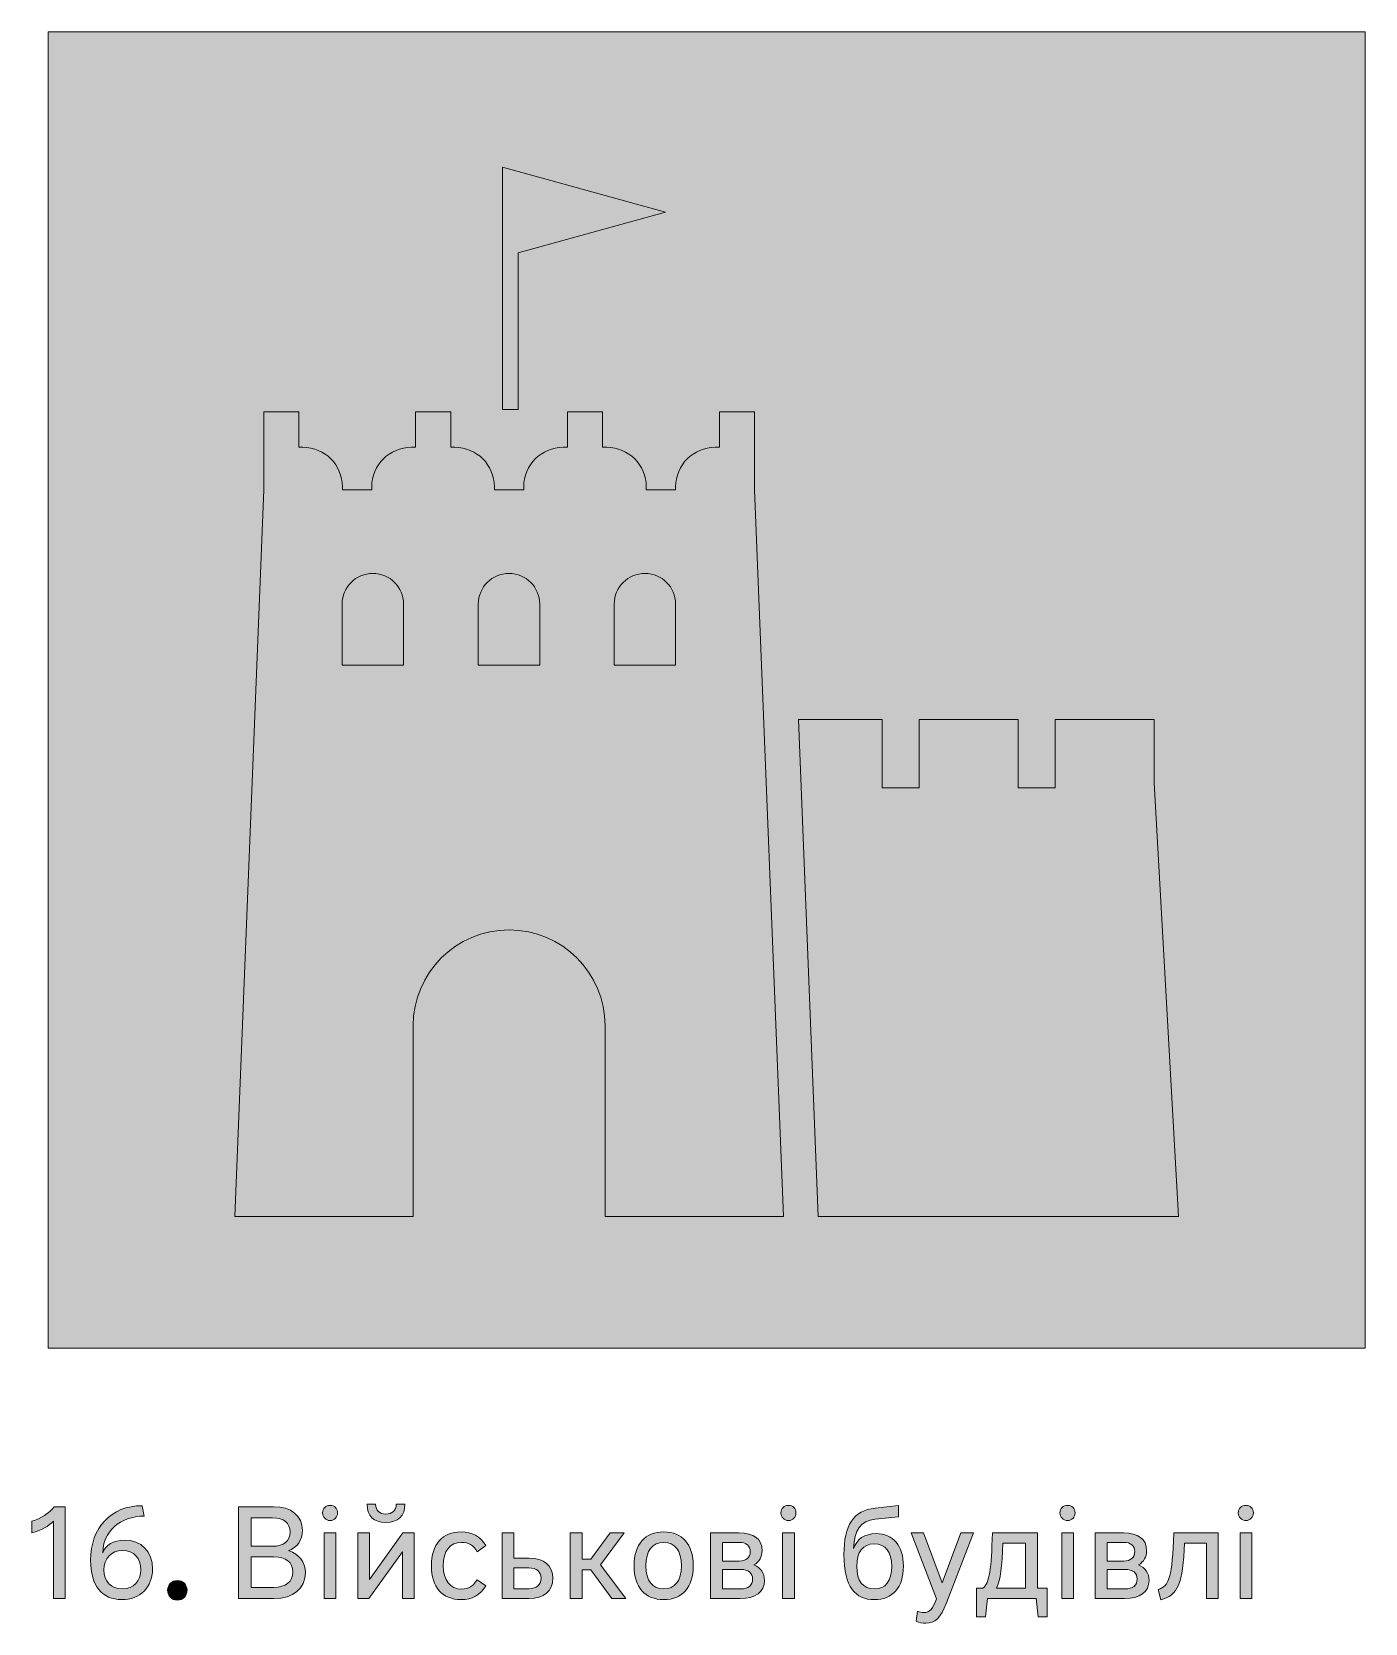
# Model space of a CAD drawing. Header units: millimetres. Extents: x -1334 to 1514, y -1037 to 10.
# Drawn here: x 572.5 to 673.7, y -110.9 to 10 of the extents above; entities that cross this region are included whole.
import ezdxf

# ---------------------------------------------------------------- set-up
doc = ezdxf.new("R2010")
doc.units = ezdxf.units.MM
doc.header["$MEASUREMENT"] = 0
doc.layers.add('bg', color=7, linetype='Continuous', lineweight=0)
doc.layers.add('icons', color=7, linetype='Continuous', lineweight=0)

# ---------------------------------------------------------------- blocks, each defined once
blk = doc.blocks.new('Block_67')
at = {"layer": 'icons', "true_color": 0x231f20, "transparency": 33554687}
h = blk.add_hatch(color=250, dxfattribs=at)
h.dxf.hatch_style = 2
edge = h.paths.add_edge_path()
edge.add_spline(control_points=[(574.99, -109.01), (574.99, -109.01), (574.09, -109.01), (574.09, -109.01), (574.09, -109.01), (574.09, -103.13), (574.09, -103.13), (573.8, -103.49), (573.11, -103.85), (572.46, -104.01), (572.46, -104.01), (572.46, -103.14), (572.46, -103.14), (573.13, -102.95), (573.78, -102.53), (574.16, -102.03), (574.16, -102.03), (574.99, -102.03), (574.99, -102.03), (574.99, -102.03), (574.99, -109.01), (574.99, -109.01)], knot_values=[0, 0, 0, 0, 1, 1, 1, 2, 2, 2, 3, 3, 3, 4, 4, 4, 5, 5, 5, 6, 6, 6, 7, 7, 7, 7], degree=3, periodic=0)
h = blk.add_hatch(color=250, dxfattribs=at)
h.dxf.hatch_style = 2
edge = h.paths.add_edge_path()
edge.add_spline(control_points=[(579.33, -108.28), (580.2, -108.28), (580.73, -107.69), (580.73, -106.82), (580.73, -105.95), (580.21, -105.36), (579.35, -105.36), (578.46, -105.36), (577.93, -105.98), (577.93, -106.84), (577.93, -107.7), (578.46, -108.28), (579.33, -108.28)], knot_values=[0, 0, 0, 0, 1, 1, 1, 2, 2, 2, 3, 3, 3, 4, 4, 4, 4], degree=3, periodic=0)
edge = h.paths.add_edge_path()
edge.add_spline(control_points=[(579.28, -109.09), (577.78, -109.09), (576.92, -108.03), (576.92, -106.11), (576.92, -103.61), (578.46, -101.96), (580.84, -101.96), (580.84, -101.96), (580.99, -102.75), (580.99, -102.75), (579.13, -102.75), (577.87, -103.95), (577.84, -105.53), (578.04, -104.96), (578.66, -104.57), (579.49, -104.57), (580.77, -104.57), (581.62, -105.44), (581.62, -106.77), (581.62, -108.17), (580.68, -109.09), (579.28, -109.09)], knot_values=[0, 0, 0, 0, 1, 1, 1, 2, 2, 2, 3, 3, 3, 4, 4, 4, 5, 5, 5, 6, 6, 6, 7, 7, 7, 7], degree=3, periodic=0)
h = blk.add_hatch(color=250, dxfattribs=at)
h.dxf.hatch_style = 2
edge = h.paths.add_edge_path()
edge.add_spline(control_points=[(590.84, -105.84), (590.84, -105.84), (589.11, -105.84), (589.11, -105.84), (589.11, -105.84), (589.11, -108.16), (589.11, -108.16), (589.11, -108.16), (590.84, -108.16), (590.84, -108.16), (591.75, -108.16), (592.28, -107.73), (592.28, -106.99), (592.28, -106.26), (591.75, -105.84), (590.84, -105.84)], knot_values=[0, 0, 0, 0, 1, 1, 1, 2, 2, 2, 3, 3, 3, 4, 4, 4, 5, 5, 5, 5], degree=3, periodic=0)
edge = h.paths.add_edge_path()
edge.add_spline(control_points=[(590.74, -102.88), (590.74, -102.88), (589.11, -102.88), (589.11, -102.88), (589.11, -102.88), (589.11, -105.04), (589.11, -105.04), (589.11, -105.04), (590.74, -105.04), (590.74, -105.04), (591.58, -105.04), (592.07, -104.64), (592.07, -103.96), (592.07, -103.27), (591.58, -102.88), (590.74, -102.88)], knot_values=[0, 0, 0, 0, 1, 1, 1, 2, 2, 2, 3, 3, 3, 4, 4, 4, 5, 5, 5, 5], degree=3, periodic=0)
edge = h.paths.add_edge_path()
edge.add_spline(control_points=[(588.16, -109.01), (588.16, -109.01), (588.16, -102.03), (588.16, -102.03), (588.16, -102.03), (590.81, -102.03), (590.81, -102.03), (592.16, -102.03), (593, -102.72), (593, -103.83), (593, -104.57), (592.6, -105.15), (591.95, -105.37), (592.76, -105.64), (593.23, -106.23), (593.23, -107.04), (593.23, -108.25), (592.31, -109.01), (590.84, -109.01), (590.84, -109.01), (588.16, -109.01), (588.16, -109.01)], knot_values=[0, 0, 0, 0, 1, 1, 1, 2, 2, 2, 3, 3, 3, 4, 4, 4, 5, 5, 5, 6, 6, 6, 7, 7, 7, 7], degree=3, periodic=0)
h = blk.add_hatch(color=250, dxfattribs=at)
h.dxf.hatch_style = 2
edge = h.paths.add_edge_path()
edge.add_spline(control_points=[(595.55, -109.01), (595.55, -109.01), (594.66, -109.01), (594.66, -109.01), (594.66, -109.01), (594.66, -104.02), (594.66, -104.02), (594.66, -104.02), (595.55, -104.02), (595.55, -104.02), (595.55, -104.02), (595.55, -109.01), (595.55, -109.01)], knot_values=[0, 0, 0, 0, 1, 1, 1, 2, 2, 2, 3, 3, 3, 4, 4, 4, 4], degree=3, periodic=0)
edge = h.paths.add_edge_path()
edge.add_spline(control_points=[(595.11, -101.93), (595.43, -101.93), (595.67, -102.17), (595.67, -102.5), (595.67, -102.83), (595.43, -103.08), (595.11, -103.08), (594.78, -103.08), (594.53, -102.83), (594.53, -102.5), (594.53, -102.17), (594.78, -101.93), (595.11, -101.93)], knot_values=[0, 0, 0, 0, 1, 1, 1, 2, 2, 2, 3, 3, 3, 4, 4, 4, 4], degree=3, periodic=0)
h = blk.add_hatch(color=250, dxfattribs=at)
h.dxf.hatch_style = 2
edge = h.paths.add_edge_path()
edge.add_spline(control_points=[(597.91, -101.85), (597.91, -101.85), (598.56, -101.85), (598.56, -101.85), (598.57, -102.33), (598.85, -102.59), (599.34, -102.59), (599.84, -102.59), (600.11, -102.33), (600.13, -101.85), (600.13, -101.85), (600.79, -101.85), (600.79, -101.85), (600.79, -102.72), (600.26, -103.23), (599.34, -103.23), (598.42, -103.23), (597.91, -102.72), (597.91, -101.85)], knot_values=[0, 0, 0, 0, 1, 1, 1, 2, 2, 2, 3, 3, 3, 4, 4, 4, 5, 5, 5, 6, 6, 6, 6], degree=3, periodic=0)
edge = h.paths.add_edge_path()
edge.add_spline(control_points=[(600.64, -104.02), (600.64, -104.02), (601.48, -104.02), (601.48, -104.02), (601.48, -104.02), (601.48, -109.01), (601.48, -109.01), (601.48, -109.01), (600.59, -109.01), (600.59, -109.01), (600.59, -109.01), (600.59, -105.46), (600.59, -105.46), (600.59, -105.46), (598.05, -109.01), (598.05, -109.01), (598.05, -109.01), (597.2, -109.01), (597.2, -109.01), (597.2, -109.01), (597.2, -104.02), (597.2, -104.02), (597.2, -104.02), (598.1, -104.02), (598.1, -104.02), (598.1, -104.02), (598.1, -107.56), (598.1, -107.56), (598.1, -107.56), (600.64, -104.02), (600.64, -104.02)], knot_values=[0, 0, 0, 0, 1, 1, 1, 2, 2, 2, 3, 3, 3, 4, 4, 4, 5, 5, 5, 6, 6, 6, 7, 7, 7, 8, 8, 8, 9, 9, 9, 10, 10, 10, 10], degree=3, periodic=0)
h = blk.add_hatch(color=250, dxfattribs=at)
h.dxf.hatch_style = 2
edge = h.paths.add_edge_path()
edge.add_spline(control_points=[(630.36, -109.01), (630.36, -109.01), (629.47, -109.01), (629.47, -109.01), (629.47, -109.01), (629.47, -104.02), (629.47, -104.02), (629.47, -104.02), (630.36, -104.02), (630.36, -104.02), (630.36, -104.02), (630.36, -109.01), (630.36, -109.01)], knot_values=[0, 0, 0, 0, 1, 1, 1, 2, 2, 2, 3, 3, 3, 4, 4, 4, 4], degree=3, periodic=0)
edge = h.paths.add_edge_path()
edge.add_spline(control_points=[(629.91, -101.93), (630.24, -101.93), (630.48, -102.17), (630.48, -102.5), (630.48, -102.83), (630.24, -103.08), (629.91, -103.08), (629.58, -103.08), (629.34, -102.83), (629.34, -102.5), (629.34, -102.17), (629.58, -101.93), (629.91, -101.93)], knot_values=[0, 0, 0, 0, 1, 1, 1, 2, 2, 2, 3, 3, 3, 4, 4, 4, 4], degree=3, periodic=0)
h = blk.add_hatch(color=250, dxfattribs=at)
h.dxf.hatch_style = 2
edge = h.paths.add_edge_path()
edge.add_spline(control_points=[(636.42, -108.28), (637.28, -108.28), (637.75, -107.68), (637.75, -106.57), (637.75, -105.46), (637.28, -104.86), (636.42, -104.86), (635.56, -104.86), (635.1, -105.46), (635.1, -106.57), (635.1, -107.67), (635.56, -108.28), (636.42, -108.28)], knot_values=[0, 0, 0, 0, 1, 1, 1, 2, 2, 2, 3, 3, 3, 4, 4, 4, 4], degree=3, periodic=0)
edge = h.paths.add_edge_path()
edge.add_spline(control_points=[(638.27, -102.81), (638.27, -102.81), (636.5, -102.99), (636.5, -102.99), (635.39, -103.11), (634.91, -103.79), (634.86, -105.22), (635.07, -104.51), (635.7, -104.08), (636.56, -104.08), (637.87, -104.08), (638.64, -104.98), (638.64, -106.56), (638.64, -108.17), (637.84, -109.09), (636.42, -109.09), (635.01, -109.09), (634.12, -108.15), (634.12, -105.67), (634.12, -103.42), (634.86, -102.31), (636.49, -102.14), (636.49, -102.14), (638.27, -101.95), (638.27, -101.95), (638.27, -101.95), (638.27, -102.81), (638.27, -102.81)], knot_values=[0, 0, 0, 0, 1, 1, 1, 2, 2, 2, 3, 3, 3, 4, 4, 4, 5, 5, 5, 6, 6, 6, 7, 7, 7, 8, 8, 8, 9, 9, 9, 9], degree=3, periodic=0)
h = blk.add_hatch(color=250, dxfattribs=at)
h.dxf.hatch_style = 2
edge = h.paths.add_edge_path()
edge.add_spline(control_points=[(651.56, -109.01), (651.56, -109.01), (650.66, -109.01), (650.66, -109.01), (650.66, -109.01), (650.66, -104.02), (650.66, -104.02), (650.66, -104.02), (651.56, -104.02), (651.56, -104.02), (651.56, -104.02), (651.56, -109.01), (651.56, -109.01)], knot_values=[0, 0, 0, 0, 1, 1, 1, 2, 2, 2, 3, 3, 3, 4, 4, 4, 4], degree=3, periodic=0)
edge = h.paths.add_edge_path()
edge.add_spline(control_points=[(651.11, -101.93), (651.44, -101.93), (651.68, -102.17), (651.68, -102.5), (651.68, -102.83), (651.44, -103.08), (651.11, -103.08), (650.78, -103.08), (650.53, -102.83), (650.53, -102.5), (650.53, -102.17), (650.78, -101.93), (651.11, -101.93)], knot_values=[0, 0, 0, 0, 1, 1, 1, 2, 2, 2, 3, 3, 3, 4, 4, 4, 4], degree=3, periodic=0)
h = blk.add_hatch(color=250, dxfattribs=at)
h.dxf.hatch_style = 2
edge = h.paths.add_edge_path()
edge.add_spline(control_points=[(665.1, -109.01), (665.1, -109.01), (664.2, -109.01), (664.2, -109.01), (664.2, -109.01), (664.2, -104.02), (664.2, -104.02), (664.2, -104.02), (665.1, -104.02), (665.1, -104.02), (665.1, -104.02), (665.1, -109.01), (665.1, -109.01)], knot_values=[0, 0, 0, 0, 1, 1, 1, 2, 2, 2, 3, 3, 3, 4, 4, 4, 4], degree=3, periodic=0)
edge = h.paths.add_edge_path()
edge.add_spline(control_points=[(664.65, -101.93), (664.98, -101.93), (665.22, -102.17), (665.22, -102.5), (665.22, -102.83), (664.98, -103.08), (664.65, -103.08), (664.32, -103.08), (664.07, -102.83), (664.07, -102.5), (664.07, -102.17), (664.32, -101.93), (664.65, -101.93)], knot_values=[0, 0, 0, 0, 1, 1, 1, 2, 2, 2, 3, 3, 3, 4, 4, 4, 4], degree=3, periodic=0)
h = blk.add_hatch(color=250, dxfattribs=at)
h.dxf.hatch_style = 2
edge = h.paths.add_edge_path()
edge.add_spline(control_points=[(603.7, -106.52), (603.7, -107.64), (604.21, -108.29), (605.09, -108.29), (605.61, -108.29), (605.98, -108.06), (606.27, -107.58), (606.27, -107.58), (606.93, -108.05), (606.93, -108.05), (606.5, -108.75), (605.9, -109.09), (605.05, -109.09), (603.62, -109.09), (602.8, -108.14), (602.8, -106.52), (602.8, -104.88), (603.63, -103.95), (605.05, -103.95), (605.89, -103.95), (606.5, -104.27), (606.93, -104.97), (606.93, -104.97), (606.27, -105.45), (606.27, -105.45), (605.99, -104.97), (605.61, -104.74), (605.09, -104.74), (604.2, -104.74), (603.7, -105.39), (603.7, -106.52)], knot_values=[0, 0, 0, 0, 1, 1, 1, 2, 2, 2, 3, 3, 3, 4, 4, 4, 5, 5, 5, 6, 6, 6, 7, 7, 7, 8, 8, 8, 9, 9, 9, 10, 10, 10, 10], degree=3, periodic=0)
h = blk.add_hatch(color=250, dxfattribs=at)
h.dxf.hatch_style = 2
edge = h.paths.add_edge_path()
edge.add_spline(control_points=[(620.44, -108.28), (621.3, -108.28), (621.78, -107.66), (621.78, -106.52), (621.78, -105.36), (621.3, -104.74), (620.44, -104.74), (619.57, -104.74), (619.09, -105.36), (619.09, -106.52), (619.09, -107.66), (619.57, -108.28), (620.44, -108.28)], knot_values=[0, 0, 0, 0, 1, 1, 1, 2, 2, 2, 3, 3, 3, 4, 4, 4, 4], degree=3, periodic=0)
edge = h.paths.add_edge_path()
edge.add_spline(control_points=[(620.44, -109.09), (619.01, -109.09), (618.19, -108.15), (618.19, -106.52), (618.19, -104.88), (619.01, -103.95), (620.44, -103.95), (621.86, -103.95), (622.68, -104.88), (622.68, -106.52), (622.68, -108.15), (621.86, -109.09), (620.44, -109.09)], knot_values=[0, 0, 0, 0, 1, 1, 1, 2, 2, 2, 3, 3, 3, 4, 4, 4, 4], degree=3, periodic=0)
h = blk.add_hatch(color=250, dxfattribs=at)
h.dxf.hatch_style = 2
edge = h.paths.add_edge_path()
edge.add_spline(control_points=[(610.19, -108.26), (610.79, -108.26), (611.12, -107.97), (611.12, -107.47), (611.12, -106.97), (610.79, -106.68), (610.19, -106.68), (610.19, -106.68), (609.06, -106.68), (609.06, -106.68), (609.06, -106.68), (609.06, -108.26), (609.06, -108.26), (609.06, -108.26), (610.19, -108.26), (610.19, -108.26)], knot_values=[0, 0, 0, 0, 1, 1, 1, 2, 2, 2, 3, 3, 3, 4, 4, 4, 5, 5, 5, 5], degree=3, periodic=0)
edge = h.paths.add_edge_path()
edge.add_spline(control_points=[(612.02, -107.47), (612.02, -108.45), (611.36, -109.01), (610.19, -109.01), (610.19, -109.01), (608.16, -109.01), (608.16, -109.01), (608.16, -109.01), (608.16, -104.02), (608.16, -104.02), (608.16, -104.02), (609.06, -104.02), (609.06, -104.02), (609.06, -104.02), (609.06, -105.94), (609.06, -105.94), (609.06, -105.94), (610.19, -105.94), (610.19, -105.94), (611.36, -105.94), (612.02, -106.5), (612.02, -107.47)], knot_values=[0, 0, 0, 0, 1, 1, 1, 2, 2, 2, 3, 3, 3, 4, 4, 4, 5, 5, 5, 6, 6, 6, 7, 7, 7, 7], degree=3, periodic=0)
h = blk.add_hatch(color=250, dxfattribs=at)
h.dxf.hatch_style = 2
edge = h.paths.add_edge_path()
edge.add_spline(control_points=[(614.24, -106.84), (614.24, -106.84), (614.24, -109.01), (614.24, -109.01), (614.24, -109.01), (613.34, -109.01), (613.34, -109.01), (613.34, -109.01), (613.34, -104.02), (613.34, -104.02), (613.34, -104.02), (614.24, -104.02), (614.24, -104.02), (614.24, -104.02), (614.24, -106.03), (614.24, -106.03), (614.24, -106.03), (614.91, -106.03), (614.91, -106.03), (614.91, -106.03), (616.37, -104.02), (616.37, -104.02), (616.37, -104.02), (617.43, -104.02), (617.43, -104.02), (617.43, -104.02), (615.64, -106.44), (615.64, -106.44), (615.64, -106.44), (617.57, -109.01), (617.57, -109.01), (617.57, -109.01), (616.51, -109.01), (616.51, -109.01), (616.51, -109.01), (614.91, -106.84), (614.91, -106.84), (614.91, -106.84), (614.24, -106.84), (614.24, -106.84)], knot_values=[0, 0, 0, 0, 1, 1, 1, 2, 2, 2, 3, 3, 3, 4, 4, 4, 5, 5, 5, 6, 6, 6, 7, 7, 7, 8, 8, 8, 9, 9, 9, 10, 10, 10, 11, 11, 11, 12, 12, 12, 13, 13, 13, 13], degree=3, periodic=0)
h = blk.add_hatch(color=250, dxfattribs=at)
h.dxf.hatch_style = 2
edge = h.paths.add_edge_path()
edge.add_spline(control_points=[(626.29, -108.28), (626.86, -108.28), (627.19, -108.01), (627.19, -107.53), (627.19, -107.07), (626.86, -106.8), (626.29, -106.8), (626.29, -106.8), (624.9, -106.8), (624.9, -106.8), (624.9, -106.8), (624.9, -108.28), (624.9, -108.28), (624.9, -108.28), (626.29, -108.28), (626.29, -108.28)], knot_values=[0, 0, 0, 0, 1, 1, 1, 2, 2, 2, 3, 3, 3, 4, 4, 4, 5, 5, 5, 5], degree=3, periodic=0)
edge = h.paths.add_edge_path()
edge.add_spline(control_points=[(626.18, -106.16), (626.7, -106.16), (627.01, -105.89), (627.01, -105.44), (627.01, -105.01), (626.7, -104.74), (626.18, -104.74), (626.18, -104.74), (624.9, -104.74), (624.9, -104.74), (624.9, -104.74), (624.9, -106.16), (624.9, -106.16), (624.9, -106.16), (626.18, -106.16), (626.18, -106.16)], knot_values=[0, 0, 0, 0, 1, 1, 1, 2, 2, 2, 3, 3, 3, 4, 4, 4, 5, 5, 5, 5], degree=3, periodic=0)
edge = h.paths.add_edge_path()
edge.add_spline(control_points=[(627.91, -105.35), (627.91, -105.85), (627.69, -106.23), (627.29, -106.45), (627.81, -106.67), (628.09, -107.07), (628.09, -107.63), (628.09, -108.51), (627.42, -109.01), (626.24, -109.01), (626.24, -109.01), (624, -109.01), (624, -109.01), (624, -109.01), (624, -104.02), (624, -104.02), (624, -104.02), (626.15, -104.02), (626.15, -104.02), (627.27, -104.02), (627.91, -104.51), (627.91, -105.35)], knot_values=[0, 0, 0, 0, 1, 1, 1, 2, 2, 2, 3, 3, 3, 4, 4, 4, 5, 5, 5, 6, 6, 6, 7, 7, 7, 7], degree=3, periodic=0)
h = blk.add_hatch(color=250, dxfattribs=at)
h.dxf.hatch_style = 2
edge = h.paths.add_edge_path()
edge.add_spline(control_points=[(640.35, -110.88), (640.1, -110.88), (639.83, -110.83), (639.61, -110.73), (639.61, -110.73), (639.72, -109.96), (639.72, -109.96), (639.87, -110.04), (640.03, -110.08), (640.2, -110.08), (640.63, -110.08), (640.88, -109.8), (641.16, -109.03), (641.16, -109.03), (639.22, -104.02), (639.22, -104.02), (639.22, -104.02), (640.17, -104.02), (640.17, -104.02), (640.17, -104.02), (641.59, -107.81), (641.59, -107.81), (641.59, -107.81), (643.01, -104.02), (643.01, -104.02), (643.01, -104.02), (643.96, -104.02), (643.96, -104.02), (643.96, -104.02), (641.91, -109.34), (641.91, -109.34), (641.46, -110.48), (641.06, -110.88), (640.35, -110.88)], knot_values=[0, 0, 0, 0, 1, 1, 1, 2, 2, 2, 3, 3, 3, 4, 4, 4, 5, 5, 5, 6, 6, 6, 7, 7, 7, 8, 8, 8, 9, 9, 9, 10, 10, 10, 11, 11, 11, 11], degree=3, periodic=0)
h = blk.add_hatch(color=250, dxfattribs=at)
h.dxf.hatch_style = 2
edge = h.paths.add_edge_path()
edge.add_spline(control_points=[(647.92, -108.23), (647.92, -108.23), (647.92, -104.79), (647.92, -104.79), (647.92, -104.79), (646.2, -104.79), (646.2, -104.79), (646.14, -106.56), (646.02, -107.6), (645.7, -108.23), (645.7, -108.23), (647.92, -108.23), (647.92, -108.23)], knot_values=[0, 0, 0, 0, 1, 1, 1, 2, 2, 2, 3, 3, 3, 4, 4, 4, 4], degree=3, periodic=0)
edge = h.paths.add_edge_path()
edge.add_spline(control_points=[(644.18, -110.4), (644.18, -110.4), (644.18, -108.23), (644.18, -108.23), (644.18, -108.23), (644.68, -108.23), (644.68, -108.23), (645.19, -107.81), (645.31, -106.78), (645.4, -104.02), (645.4, -104.02), (648.82, -104.02), (648.82, -104.02), (648.82, -104.02), (648.82, -108.23), (648.82, -108.23), (648.82, -108.23), (649.56, -108.23), (649.56, -108.23), (649.56, -108.23), (649.56, -110.4), (649.56, -110.4), (649.56, -110.4), (648.87, -110.4), (648.87, -110.4), (648.87, -110.4), (648.72, -109.01), (648.72, -109.01), (648.72, -109.01), (645.03, -109.01), (645.03, -109.01), (645.03, -109.01), (644.88, -110.4), (644.88, -110.4), (644.88, -110.4), (644.18, -110.4), (644.18, -110.4)], knot_values=[0, 0, 0, 0, 1, 1, 1, 2, 2, 2, 3, 3, 3, 4, 4, 4, 5, 5, 5, 6, 6, 6, 7, 7, 7, 8, 8, 8, 9, 9, 9, 10, 10, 10, 11, 11, 11, 12, 12, 12, 12], degree=3, periodic=0)
h = blk.add_hatch(color=250, dxfattribs=at)
h.dxf.hatch_style = 2
edge = h.paths.add_edge_path()
edge.add_spline(control_points=[(655.48, -108.28), (656.06, -108.28), (656.39, -108.01), (656.39, -107.53), (656.39, -107.07), (656.06, -106.8), (655.48, -106.8), (655.48, -106.8), (654.1, -106.8), (654.1, -106.8), (654.1, -106.8), (654.1, -108.28), (654.1, -108.28), (654.1, -108.28), (655.48, -108.28), (655.48, -108.28)], knot_values=[0, 0, 0, 0, 1, 1, 1, 2, 2, 2, 3, 3, 3, 4, 4, 4, 5, 5, 5, 5], degree=3, periodic=0)
edge = h.paths.add_edge_path()
edge.add_spline(control_points=[(655.37, -106.16), (655.9, -106.16), (656.21, -105.89), (656.21, -105.44), (656.21, -105.01), (655.9, -104.74), (655.37, -104.74), (655.37, -104.74), (654.1, -104.74), (654.1, -104.74), (654.1, -104.74), (654.1, -106.16), (654.1, -106.16), (654.1, -106.16), (655.37, -106.16), (655.37, -106.16)], knot_values=[0, 0, 0, 0, 1, 1, 1, 2, 2, 2, 3, 3, 3, 4, 4, 4, 5, 5, 5, 5], degree=3, periodic=0)
edge = h.paths.add_edge_path()
edge.add_spline(control_points=[(657.11, -105.35), (657.11, -105.85), (656.89, -106.23), (656.49, -106.45), (657.01, -106.67), (657.29, -107.07), (657.29, -107.63), (657.29, -108.51), (656.62, -109.01), (655.43, -109.01), (655.43, -109.01), (653.2, -109.01), (653.2, -109.01), (653.2, -109.01), (653.2, -104.02), (653.2, -104.02), (653.2, -104.02), (655.34, -104.02), (655.34, -104.02), (656.47, -104.02), (657.11, -104.51), (657.11, -105.35)], knot_values=[0, 0, 0, 0, 1, 1, 1, 2, 2, 2, 3, 3, 3, 4, 4, 4, 5, 5, 5, 6, 6, 6, 7, 7, 7, 7], degree=3, periodic=0)
h = blk.add_hatch(color=250, dxfattribs=at)
h.dxf.hatch_style = 2
edge = h.paths.add_edge_path()
edge.add_spline(control_points=[(657.98, -108.33), (658.84, -108.07), (659.04, -107.37), (659.18, -104.02), (659.18, -104.02), (662.55, -104.02), (662.55, -104.02), (662.55, -104.02), (662.55, -109.01), (662.55, -109.01), (662.55, -109.01), (661.65, -109.01), (661.65, -109.01), (661.65, -109.01), (661.65, -104.79), (661.65, -104.79), (661.65, -104.79), (659.99, -104.79), (659.99, -104.79), (659.86, -107.88), (659.48, -108.77), (658.18, -109.11), (658.18, -109.11), (657.98, -108.33), (657.98, -108.33)], knot_values=[0, 0, 0, 0, 1, 1, 1, 2, 2, 2, 3, 3, 3, 4, 4, 4, 5, 5, 5, 6, 6, 6, 7, 7, 7, 8, 8, 8, 8], degree=3, periodic=0)
h = blk.add_hatch(color=250, dxfattribs=at)
h.dxf.hatch_style = 2
edge = h.paths.add_edge_path()
edge.add_spline(control_points=[(583.51, -107.64), (583.94, -107.64), (584.24, -107.95), (584.24, -108.38), (584.24, -108.81), (583.94, -109.13), (583.51, -109.13), (583.07, -109.13), (582.77, -108.81), (582.77, -108.38), (582.77, -107.95), (583.07, -107.64), (583.51, -107.64)], knot_values=[0, 0, 0, 0, 1, 1, 1, 2, 2, 2, 3, 3, 3, 4, 4, 4, 4], degree=3, periodic=0)
at = {"layer": 'icons'}
for points, knots in [([(574.99, -109.01), (574.99, -109.01), (574.09, -109.01), (574.09, -109.01), (574.09, -109.01), (574.09, -103.13), (574.09, -103.13), (573.8, -103.49), (573.11, -103.85), (572.46, -104.01), (572.46, -104.01), (572.46, -103.14), (572.46, -103.14), (573.13, -102.95), (573.78, -102.53), (574.16, -102.03), (574.16, -102.03), (574.99, -102.03), (574.99, -102.03), (574.99, -102.03), (574.99, -109.01), (574.99, -109.01)], [0, 0, 0, 0, 1, 1, 1, 2, 2, 2, 3, 3, 3, 4, 4, 4, 5, 5, 5, 6, 6, 6, 7, 7, 7, 7]), ([(579.28, -109.09), (577.78, -109.09), (576.92, -108.03), (576.92, -106.11), (576.92, -103.61), (578.46, -101.96), (580.84, -101.96), (580.84, -101.96), (580.99, -102.75), (580.99, -102.75), (579.13, -102.75), (577.87, -103.95), (577.84, -105.53), (578.04, -104.96), (578.66, -104.57), (579.49, -104.57), (580.77, -104.57), (581.62, -105.44), (581.62, -106.77), (581.62, -108.17), (580.68, -109.09), (579.28, -109.09)], [0, 0, 0, 0, 1, 1, 1, 2, 2, 2, 3, 3, 3, 4, 4, 4, 5, 5, 5, 6, 6, 6, 7, 7, 7, 7]), ([(588.16, -109.01), (588.16, -109.01), (588.16, -102.03), (588.16, -102.03), (588.16, -102.03), (590.81, -102.03), (590.81, -102.03), (592.16, -102.03), (593, -102.72), (593, -103.83), (593, -104.57), (592.6, -105.15), (591.95, -105.37), (592.76, -105.64), (593.23, -106.23), (593.23, -107.04), (593.23, -108.25), (592.31, -109.01), (590.84, -109.01), (590.84, -109.01), (588.16, -109.01), (588.16, -109.01)], [0, 0, 0, 0, 1, 1, 1, 2, 2, 2, 3, 3, 3, 4, 4, 4, 5, 5, 5, 6, 6, 6, 7, 7, 7, 7]), ([(595.11, -101.93), (595.43, -101.93), (595.67, -102.17), (595.67, -102.5), (595.67, -102.83), (595.43, -103.08), (595.11, -103.08), (594.78, -103.08), (594.53, -102.83), (594.53, -102.5), (594.53, -102.17), (594.78, -101.93), (595.11, -101.93)], [0, 0, 0, 0, 1, 1, 1, 2, 2, 2, 3, 3, 3, 4, 4, 4, 4]), ([(597.91, -101.85), (597.91, -101.85), (598.56, -101.85), (598.56, -101.85), (598.57, -102.33), (598.85, -102.59), (599.34, -102.59), (599.84, -102.59), (600.11, -102.33), (600.13, -101.85), (600.13, -101.85), (600.79, -101.85), (600.79, -101.85), (600.79, -102.72), (600.26, -103.23), (599.34, -103.23), (598.42, -103.23), (597.91, -102.72), (597.91, -101.85)], [0, 0, 0, 0, 1, 1, 1, 2, 2, 2, 3, 3, 3, 4, 4, 4, 5, 5, 5, 6, 6, 6, 6]), ([(629.91, -101.93), (630.24, -101.93), (630.48, -102.17), (630.48, -102.5), (630.48, -102.83), (630.24, -103.08), (629.91, -103.08), (629.58, -103.08), (629.34, -102.83), (629.34, -102.5), (629.34, -102.17), (629.58, -101.93), (629.91, -101.93)], [0, 0, 0, 0, 1, 1, 1, 2, 2, 2, 3, 3, 3, 4, 4, 4, 4]), ([(638.27, -102.81), (638.27, -102.81), (636.5, -102.99), (636.5, -102.99), (635.39, -103.11), (634.91, -103.79), (634.86, -105.22), (635.07, -104.51), (635.7, -104.08), (636.56, -104.08), (637.87, -104.08), (638.64, -104.98), (638.64, -106.56), (638.64, -108.17), (637.84, -109.09), (636.42, -109.09), (635.01, -109.09), (634.12, -108.15), (634.12, -105.67), (634.12, -103.42), (634.86, -102.31), (636.49, -102.14), (636.49, -102.14), (638.27, -101.95), (638.27, -101.95), (638.27, -101.95), (638.27, -102.81), (638.27, -102.81)], [0, 0, 0, 0, 1, 1, 1, 2, 2, 2, 3, 3, 3, 4, 4, 4, 5, 5, 5, 6, 6, 6, 7, 7, 7, 8, 8, 8, 9, 9, 9, 9]), ([(651.11, -101.93), (651.44, -101.93), (651.68, -102.17), (651.68, -102.5), (651.68, -102.83), (651.44, -103.08), (651.11, -103.08), (650.78, -103.08), (650.53, -102.83), (650.53, -102.5), (650.53, -102.17), (650.78, -101.93), (651.11, -101.93)], [0, 0, 0, 0, 1, 1, 1, 2, 2, 2, 3, 3, 3, 4, 4, 4, 4]), ([(664.65, -101.93), (664.98, -101.93), (665.22, -102.17), (665.22, -102.5), (665.22, -102.83), (664.98, -103.08), (664.65, -103.08), (664.32, -103.08), (664.07, -102.83), (664.07, -102.5), (664.07, -102.17), (664.32, -101.93), (664.65, -101.93)], [0, 0, 0, 0, 1, 1, 1, 2, 2, 2, 3, 3, 3, 4, 4, 4, 4]), ([(590.74, -102.88), (590.74, -102.88), (589.11, -102.88), (589.11, -102.88), (589.11, -102.88), (589.11, -105.04), (589.11, -105.04), (589.11, -105.04), (590.74, -105.04), (590.74, -105.04), (591.58, -105.04), (592.07, -104.64), (592.07, -103.96), (592.07, -103.27), (591.58, -102.88), (590.74, -102.88)], [0, 0, 0, 0, 1, 1, 1, 2, 2, 2, 3, 3, 3, 4, 4, 4, 5, 5, 5, 5]), ([(603.7, -106.52), (603.7, -107.64), (604.21, -108.29), (605.09, -108.29), (605.61, -108.29), (605.98, -108.06), (606.27, -107.58), (606.27, -107.58), (606.93, -108.05), (606.93, -108.05), (606.5, -108.75), (605.9, -109.09), (605.05, -109.09), (603.62, -109.09), (602.8, -108.14), (602.8, -106.52), (602.8, -104.88), (603.63, -103.95), (605.05, -103.95), (605.89, -103.95), (606.5, -104.27), (606.93, -104.97), (606.93, -104.97), (606.27, -105.45), (606.27, -105.45), (605.99, -104.97), (605.61, -104.74), (605.09, -104.74), (604.2, -104.74), (603.7, -105.39), (603.7, -106.52)], [0, 0, 0, 0, 1, 1, 1, 2, 2, 2, 3, 3, 3, 4, 4, 4, 5, 5, 5, 6, 6, 6, 7, 7, 7, 8, 8, 8, 9, 9, 9, 10, 10, 10, 10]), ([(620.44, -109.09), (619.01, -109.09), (618.19, -108.15), (618.19, -106.52), (618.19, -104.88), (619.01, -103.95), (620.44, -103.95), (621.86, -103.95), (622.68, -104.88), (622.68, -106.52), (622.68, -108.15), (621.86, -109.09), (620.44, -109.09)], [0, 0, 0, 0, 1, 1, 1, 2, 2, 2, 3, 3, 3, 4, 4, 4, 4]), ([(595.55, -109.01), (595.55, -109.01), (594.66, -109.01), (594.66, -109.01), (594.66, -109.01), (594.66, -104.02), (594.66, -104.02), (594.66, -104.02), (595.55, -104.02), (595.55, -104.02), (595.55, -104.02), (595.55, -109.01), (595.55, -109.01)], [0, 0, 0, 0, 1, 1, 1, 2, 2, 2, 3, 3, 3, 4, 4, 4, 4]), ([(600.64, -104.02), (600.64, -104.02), (601.48, -104.02), (601.48, -104.02), (601.48, -104.02), (601.48, -109.01), (601.48, -109.01), (601.48, -109.01), (600.59, -109.01), (600.59, -109.01), (600.59, -109.01), (600.59, -105.46), (600.59, -105.46), (600.59, -105.46), (598.05, -109.01), (598.05, -109.01), (598.05, -109.01), (597.2, -109.01), (597.2, -109.01), (597.2, -109.01), (597.2, -104.02), (597.2, -104.02), (597.2, -104.02), (598.1, -104.02), (598.1, -104.02), (598.1, -104.02), (598.1, -107.56), (598.1, -107.56), (598.1, -107.56), (600.64, -104.02), (600.64, -104.02)], [0, 0, 0, 0, 1, 1, 1, 2, 2, 2, 3, 3, 3, 4, 4, 4, 5, 5, 5, 6, 6, 6, 7, 7, 7, 8, 8, 8, 9, 9, 9, 10, 10, 10, 10]), ([(612.02, -107.47), (612.02, -108.45), (611.36, -109.01), (610.19, -109.01), (610.19, -109.01), (608.16, -109.01), (608.16, -109.01), (608.16, -109.01), (608.16, -104.02), (608.16, -104.02), (608.16, -104.02), (609.06, -104.02), (609.06, -104.02), (609.06, -104.02), (609.06, -105.94), (609.06, -105.94), (609.06, -105.94), (610.19, -105.94), (610.19, -105.94), (611.36, -105.94), (612.02, -106.5), (612.02, -107.47)], [0, 0, 0, 0, 1, 1, 1, 2, 2, 2, 3, 3, 3, 4, 4, 4, 5, 5, 5, 6, 6, 6, 7, 7, 7, 7]), ([(614.24, -106.84), (614.24, -106.84), (614.24, -109.01), (614.24, -109.01), (614.24, -109.01), (613.34, -109.01), (613.34, -109.01), (613.34, -109.01), (613.34, -104.02), (613.34, -104.02), (613.34, -104.02), (614.24, -104.02), (614.24, -104.02), (614.24, -104.02), (614.24, -106.03), (614.24, -106.03), (614.24, -106.03), (614.91, -106.03), (614.91, -106.03), (614.91, -106.03), (616.37, -104.02), (616.37, -104.02), (616.37, -104.02), (617.43, -104.02), (617.43, -104.02), (617.43, -104.02), (615.64, -106.44), (615.64, -106.44), (615.64, -106.44), (617.57, -109.01), (617.57, -109.01), (617.57, -109.01), (616.51, -109.01), (616.51, -109.01), (616.51, -109.01), (614.91, -106.84), (614.91, -106.84), (614.91, -106.84), (614.24, -106.84), (614.24, -106.84)], [0, 0, 0, 0, 1, 1, 1, 2, 2, 2, 3, 3, 3, 4, 4, 4, 5, 5, 5, 6, 6, 6, 7, 7, 7, 8, 8, 8, 9, 9, 9, 10, 10, 10, 11, 11, 11, 12, 12, 12, 13, 13, 13, 13]), ([(620.44, -108.28), (621.3, -108.28), (621.78, -107.66), (621.78, -106.52), (621.78, -105.36), (621.3, -104.74), (620.44, -104.74), (619.57, -104.74), (619.09, -105.36), (619.09, -106.52), (619.09, -107.66), (619.57, -108.28), (620.44, -108.28)], [0, 0, 0, 0, 1, 1, 1, 2, 2, 2, 3, 3, 3, 4, 4, 4, 4]), ([(627.91, -105.35), (627.91, -105.85), (627.69, -106.23), (627.29, -106.45), (627.81, -106.67), (628.09, -107.07), (628.09, -107.63), (628.09, -108.51), (627.42, -109.01), (626.24, -109.01), (626.24, -109.01), (624, -109.01), (624, -109.01), (624, -109.01), (624, -104.02), (624, -104.02), (624, -104.02), (626.15, -104.02), (626.15, -104.02), (627.27, -104.02), (627.91, -104.51), (627.91, -105.35)], [0, 0, 0, 0, 1, 1, 1, 2, 2, 2, 3, 3, 3, 4, 4, 4, 5, 5, 5, 6, 6, 6, 7, 7, 7, 7]), ([(626.18, -106.16), (626.7, -106.16), (627.01, -105.89), (627.01, -105.44), (627.01, -105.01), (626.7, -104.74), (626.18, -104.74), (626.18, -104.74), (624.9, -104.74), (624.9, -104.74), (624.9, -104.74), (624.9, -106.16), (624.9, -106.16), (624.9, -106.16), (626.18, -106.16), (626.18, -106.16)], [0, 0, 0, 0, 1, 1, 1, 2, 2, 2, 3, 3, 3, 4, 4, 4, 5, 5, 5, 5]), ([(630.36, -109.01), (630.36, -109.01), (629.47, -109.01), (629.47, -109.01), (629.47, -109.01), (629.47, -104.02), (629.47, -104.02), (629.47, -104.02), (630.36, -104.02), (630.36, -104.02), (630.36, -104.02), (630.36, -109.01), (630.36, -109.01)], [0, 0, 0, 0, 1, 1, 1, 2, 2, 2, 3, 3, 3, 4, 4, 4, 4]), ([(636.42, -108.28), (637.28, -108.28), (637.75, -107.68), (637.75, -106.57), (637.75, -105.46), (637.28, -104.86), (636.42, -104.86), (635.56, -104.86), (635.1, -105.46), (635.1, -106.57), (635.1, -107.67), (635.56, -108.28), (636.42, -108.28)], [0, 0, 0, 0, 1, 1, 1, 2, 2, 2, 3, 3, 3, 4, 4, 4, 4]), ([(640.35, -110.88), (640.1, -110.88), (639.83, -110.83), (639.61, -110.73), (639.61, -110.73), (639.72, -109.96), (639.72, -109.96), (639.87, -110.04), (640.03, -110.08), (640.2, -110.08), (640.63, -110.08), (640.88, -109.8), (641.16, -109.03), (641.16, -109.03), (639.22, -104.02), (639.22, -104.02), (639.22, -104.02), (640.17, -104.02), (640.17, -104.02), (640.17, -104.02), (641.59, -107.81), (641.59, -107.81), (641.59, -107.81), (643.01, -104.02), (643.01, -104.02), (643.01, -104.02), (643.96, -104.02), (643.96, -104.02), (643.96, -104.02), (641.91, -109.34), (641.91, -109.34), (641.46, -110.48), (641.06, -110.88), (640.35, -110.88)], [0, 0, 0, 0, 1, 1, 1, 2, 2, 2, 3, 3, 3, 4, 4, 4, 5, 5, 5, 6, 6, 6, 7, 7, 7, 8, 8, 8, 9, 9, 9, 10, 10, 10, 11, 11, 11, 11]), ([(644.18, -110.4), (644.18, -110.4), (644.18, -108.23), (644.18, -108.23), (644.18, -108.23), (644.68, -108.23), (644.68, -108.23), (645.19, -107.81), (645.31, -106.78), (645.4, -104.02), (645.4, -104.02), (648.82, -104.02), (648.82, -104.02), (648.82, -104.02), (648.82, -108.23), (648.82, -108.23), (648.82, -108.23), (649.56, -108.23), (649.56, -108.23), (649.56, -108.23), (649.56, -110.4), (649.56, -110.4), (649.56, -110.4), (648.87, -110.4), (648.87, -110.4), (648.87, -110.4), (648.72, -109.01), (648.72, -109.01), (648.72, -109.01), (645.03, -109.01), (645.03, -109.01), (645.03, -109.01), (644.88, -110.4), (644.88, -110.4), (644.88, -110.4), (644.18, -110.4), (644.18, -110.4)], [0, 0, 0, 0, 1, 1, 1, 2, 2, 2, 3, 3, 3, 4, 4, 4, 5, 5, 5, 6, 6, 6, 7, 7, 7, 8, 8, 8, 9, 9, 9, 10, 10, 10, 11, 11, 11, 12, 12, 12, 12]), ([(647.92, -108.23), (647.92, -108.23), (647.92, -104.79), (647.92, -104.79), (647.92, -104.79), (646.2, -104.79), (646.2, -104.79), (646.14, -106.56), (646.02, -107.6), (645.7, -108.23), (645.7, -108.23), (647.92, -108.23), (647.92, -108.23)], [0, 0, 0, 0, 1, 1, 1, 2, 2, 2, 3, 3, 3, 4, 4, 4, 4]), ([(651.56, -109.01), (651.56, -109.01), (650.66, -109.01), (650.66, -109.01), (650.66, -109.01), (650.66, -104.02), (650.66, -104.02), (650.66, -104.02), (651.56, -104.02), (651.56, -104.02), (651.56, -104.02), (651.56, -109.01), (651.56, -109.01)], [0, 0, 0, 0, 1, 1, 1, 2, 2, 2, 3, 3, 3, 4, 4, 4, 4]), ([(657.11, -105.35), (657.11, -105.85), (656.89, -106.23), (656.49, -106.45), (657.01, -106.67), (657.29, -107.07), (657.29, -107.63), (657.29, -108.51), (656.62, -109.01), (655.43, -109.01), (655.43, -109.01), (653.2, -109.01), (653.2, -109.01), (653.2, -109.01), (653.2, -104.02), (653.2, -104.02), (653.2, -104.02), (655.34, -104.02), (655.34, -104.02), (656.47, -104.02), (657.11, -104.51), (657.11, -105.35)], [0, 0, 0, 0, 1, 1, 1, 2, 2, 2, 3, 3, 3, 4, 4, 4, 5, 5, 5, 6, 6, 6, 7, 7, 7, 7]), ([(655.37, -106.16), (655.9, -106.16), (656.21, -105.89), (656.21, -105.44), (656.21, -105.01), (655.9, -104.74), (655.37, -104.74), (655.37, -104.74), (654.1, -104.74), (654.1, -104.74), (654.1, -104.74), (654.1, -106.16), (654.1, -106.16), (654.1, -106.16), (655.37, -106.16), (655.37, -106.16)], [0, 0, 0, 0, 1, 1, 1, 2, 2, 2, 3, 3, 3, 4, 4, 4, 5, 5, 5, 5]), ([(657.98, -108.33), (658.84, -108.07), (659.04, -107.37), (659.18, -104.02), (659.18, -104.02), (662.55, -104.02), (662.55, -104.02), (662.55, -104.02), (662.55, -109.01), (662.55, -109.01), (662.55, -109.01), (661.65, -109.01), (661.65, -109.01), (661.65, -109.01), (661.65, -104.79), (661.65, -104.79), (661.65, -104.79), (659.99, -104.79), (659.99, -104.79), (659.86, -107.88), (659.48, -108.77), (658.18, -109.11), (658.18, -109.11), (657.98, -108.33), (657.98, -108.33)], [0, 0, 0, 0, 1, 1, 1, 2, 2, 2, 3, 3, 3, 4, 4, 4, 5, 5, 5, 6, 6, 6, 7, 7, 7, 8, 8, 8, 8]), ([(665.1, -109.01), (665.1, -109.01), (664.2, -109.01), (664.2, -109.01), (664.2, -109.01), (664.2, -104.02), (664.2, -104.02), (664.2, -104.02), (665.1, -104.02), (665.1, -104.02), (665.1, -104.02), (665.1, -109.01), (665.1, -109.01)], [0, 0, 0, 0, 1, 1, 1, 2, 2, 2, 3, 3, 3, 4, 4, 4, 4]), ([(579.33, -108.28), (580.2, -108.28), (580.73, -107.69), (580.73, -106.82), (580.73, -105.95), (580.21, -105.36), (579.35, -105.36), (578.46, -105.36), (577.93, -105.98), (577.93, -106.84), (577.93, -107.7), (578.46, -108.28), (579.33, -108.28)], [0, 0, 0, 0, 1, 1, 1, 2, 2, 2, 3, 3, 3, 4, 4, 4, 4]), ([(590.84, -105.84), (590.84, -105.84), (589.11, -105.84), (589.11, -105.84), (589.11, -105.84), (589.11, -108.16), (589.11, -108.16), (589.11, -108.16), (590.84, -108.16), (590.84, -108.16), (591.75, -108.16), (592.28, -107.73), (592.28, -106.99), (592.28, -106.26), (591.75, -105.84), (590.84, -105.84)], [0, 0, 0, 0, 1, 1, 1, 2, 2, 2, 3, 3, 3, 4, 4, 4, 5, 5, 5, 5]), ([(610.19, -108.26), (610.79, -108.26), (611.12, -107.97), (611.12, -107.47), (611.12, -106.97), (610.79, -106.68), (610.19, -106.68), (610.19, -106.68), (609.06, -106.68), (609.06, -106.68), (609.06, -106.68), (609.06, -108.26), (609.06, -108.26), (609.06, -108.26), (610.19, -108.26), (610.19, -108.26)], [0, 0, 0, 0, 1, 1, 1, 2, 2, 2, 3, 3, 3, 4, 4, 4, 5, 5, 5, 5]), ([(626.29, -108.28), (626.86, -108.28), (627.19, -108.01), (627.19, -107.53), (627.19, -107.07), (626.86, -106.8), (626.29, -106.8), (626.29, -106.8), (624.9, -106.8), (624.9, -106.8), (624.9, -106.8), (624.9, -108.28), (624.9, -108.28), (624.9, -108.28), (626.29, -108.28), (626.29, -108.28)], [0, 0, 0, 0, 1, 1, 1, 2, 2, 2, 3, 3, 3, 4, 4, 4, 5, 5, 5, 5]), ([(655.48, -108.28), (656.06, -108.28), (656.39, -108.01), (656.39, -107.53), (656.39, -107.07), (656.06, -106.8), (655.48, -106.8), (655.48, -106.8), (654.1, -106.8), (654.1, -106.8), (654.1, -106.8), (654.1, -108.28), (654.1, -108.28), (654.1, -108.28), (655.48, -108.28), (655.48, -108.28)], [0, 0, 0, 0, 1, 1, 1, 2, 2, 2, 3, 3, 3, 4, 4, 4, 5, 5, 5, 5]), ([(583.51, -107.64), (583.94, -107.64), (584.24, -107.95), (584.24, -108.38), (584.24, -108.81), (583.94, -109.13), (583.51, -109.13), (583.07, -109.13), (582.77, -108.81), (582.77, -108.38), (582.77, -107.95), (583.07, -107.64), (583.51, -107.64)], [0, 0, 0, 0, 1, 1, 1, 2, 2, 2, 3, 3, 3, 4, 4, 4, 4])]:
    blk.add_open_spline(points, degree=3, knots=knots, dxfattribs=at)
blk = doc.blocks.new('Block_154')
at = {"layer": 'icons'}
for points in [[(620.58, -3.7), (609.39, -6.79), (609.39, -18.7), (608.19, -18.7), (608.19, -0.28)], [(630.67, -42.24), (632.17, -80), (659.54, -80), (657.67, -47.04), (657.67, -42.24), (650.16, -42.24), (650.16, -47.42), (647.35, -47.42), (647.35, -42.24), (639.83, -42.24), (639.83, -47.42), (637.02, -47.42), (637.02, -42.24)]]:
    blk.add_lwpolyline(points, close=True, dxfattribs=at)
for points, knots in [([(629.53, -80), (629.53, -80), (627.33, -24.78), (627.33, -24.78), (627.33, -24.78), (627.33, -18.87), (627.33, -18.87), (627.33, -18.87), (624.67, -18.87), (624.67, -18.87), (624.67, -18.87), (624.67, -21.56), (624.67, -21.56), (624.67, -21.56), (624.35, -21.56), (624.35, -21.56), (622.69, -21.56), (621.34, -22.9), (621.34, -24.56), (621.34, -24.56), (621.34, -24.78), (621.34, -24.78), (621.34, -24.78), (619.11, -24.78), (619.11, -24.78), (619.11, -24.78), (619.11, -24.56), (619.11, -24.56), (619.11, -22.9), (617.77, -21.56), (616.11, -21.56), (616.11, -21.56), (615.79, -21.56), (615.79, -21.56), (615.79, -21.56), (615.79, -18.87), (615.79, -18.87), (615.79, -18.87), (613.13, -18.87), (613.13, -18.87), (613.13, -18.87), (613.13, -21.56), (613.13, -21.56), (613.13, -21.56), (612.81, -21.56), (612.81, -21.56), (611.15, -21.56), (609.81, -22.9), (609.81, -24.56), (609.81, -24.56), (609.81, -24.78), (609.81, -24.78), (609.81, -24.78), (607.58, -24.78), (607.58, -24.78), (607.58, -24.78), (607.58, -24.56), (607.58, -24.56), (607.58, -22.9), (606.24, -21.56), (604.57, -21.56), (604.57, -21.56), (604.26, -21.56), (604.26, -21.56), (604.26, -21.56), (604.26, -18.87), (604.26, -18.87), (604.26, -18.87), (601.6, -18.87), (601.6, -18.87), (601.6, -18.87), (601.6, -21.56), (601.6, -21.56), (601.6, -21.56), (601.28, -21.56), (601.28, -21.56), (599.62, -21.56), (598.27, -22.9), (598.27, -24.56), (598.27, -24.56), (598.27, -24.78), (598.27, -24.78), (598.27, -24.78), (596.04, -24.78), (596.04, -24.78), (596.04, -24.78), (596.04, -24.56), (596.04, -24.56), (596.04, -22.9), (594.7, -21.56), (593.04, -21.56), (593.04, -21.56), (592.72, -21.56), (592.72, -21.56), (592.72, -21.56), (592.72, -18.87), (592.72, -18.87), (592.72, -18.87), (590.06, -18.87), (590.06, -18.87), (590.06, -18.87), (590.06, -24.78), (590.06, -24.78), (590.06, -24.78), (587.86, -80), (587.86, -80), (587.86, -80), (601.41, -80), (601.41, -80), (601.41, -80), (601.41, -65.5), (601.41, -65.5), (601.41, -61.48), (604.67, -58.22), (608.69, -58.22), (612.72, -58.22), (615.98, -61.48), (615.98, -65.5), (615.98, -65.5), (615.98, -80), (615.98, -80), (615.98, -80), (629.53, -80), (629.53, -80)], [0, 0, 0, 0, 1, 1, 1, 2, 2, 2, 3, 3, 3, 4, 4, 4, 5, 5, 5, 6, 6, 6, 7, 7, 7, 8, 8, 8, 9, 9, 9, 10, 10, 10, 11, 11, 11, 12, 12, 12, 13, 13, 13, 14, 14, 14, 15, 15, 15, 16, 16, 16, 17, 17, 17, 18, 18, 18, 19, 19, 19, 20, 20, 20, 21, 21, 21, 22, 22, 22, 23, 23, 23, 24, 24, 24, 25, 25, 25, 26, 26, 26, 27, 27, 27, 28, 28, 28, 29, 29, 29, 30, 30, 30, 31, 31, 31, 32, 32, 32, 33, 33, 33, 34, 34, 34, 35, 35, 35, 36, 36, 36, 37, 37, 37, 38, 38, 38, 39, 39, 39, 40, 40, 40, 41, 41, 41, 41]), ([(600.68, -38.1), (600.68, -38.1), (596.02, -38.1), (596.02, -38.1), (596.02, -38.1), (596.02, -33.47), (596.02, -33.47), (596.02, -32.18), (597.06, -31.14), (598.35, -31.14), (599.64, -31.14), (600.68, -32.18), (600.68, -33.47), (600.68, -33.47), (600.68, -38.1), (600.68, -38.1)], [0, 0, 0, 0, 1, 1, 1, 2, 2, 2, 3, 3, 3, 4, 4, 4, 5, 5, 5, 5]), ([(611.02, -38.1), (611.02, -38.1), (606.36, -38.1), (606.36, -38.1), (606.36, -38.1), (606.36, -33.47), (606.36, -33.47), (606.36, -32.18), (607.4, -31.14), (608.69, -31.14), (609.98, -31.14), (611.02, -32.18), (611.02, -33.47), (611.02, -33.47), (611.02, -38.1), (611.02, -38.1)], [0, 0, 0, 0, 1, 1, 1, 2, 2, 2, 3, 3, 3, 4, 4, 4, 5, 5, 5, 5]), ([(616.68, -33.47), (616.68, -32.18), (617.72, -31.14), (619.01, -31.14), (620.3, -31.14), (621.34, -32.18), (621.34, -33.47), (621.34, -33.47), (621.34, -38.1), (621.34, -38.1), (621.34, -38.1), (616.68, -38.1), (616.68, -38.1), (616.68, -38.1), (616.68, -33.47), (616.68, -33.47)], [0, 0, 0, 0, 1, 1, 1, 2, 2, 2, 3, 3, 3, 4, 4, 4, 5, 5, 5, 5])]:
    blk.add_open_spline(points, degree=3, knots=knots, dxfattribs=at)
blk = doc.blocks.new('Block_152')
at = {"layer": 'icons'}
blk.add_blockref('Block_154', (0, 0), dxfattribs=at)
blk = doc.blocks.new('Block_151')
at = {"layer": 'icons'}
blk.add_blockref('Block_152', (0, 0), dxfattribs=at)

msp = doc.modelspace()

# ---------------------------------------------------------------- hatches: boundary and pattern name
at = {"layer": 'bg', "true_color": 0x592d2c, "transparency": 33554687}
h = msp.add_hatch(color=29, dxfattribs=at)
h.dxf.hatch_style = 2
h.paths.add_polyline_path([(673.7, -90), (573.7, -90), (573.7, 10), (673.7, 10)])

# ---------------------------------------------------------------- linework, layer by layer
at = {"layer": 'bg'}
msp.add_lwpolyline([(673.7, -90), (573.7, -90), (573.7, 10), (673.7, 10)], close=True, dxfattribs=at)

# ---------------------------------------------------------------- block references
at = {"layer": 'icons'}
for name in ['Block_151', 'Block_67']:
    msp.add_blockref(name, (0, 0), dxfattribs=at)

doc.saveas('drawing.dxf')
